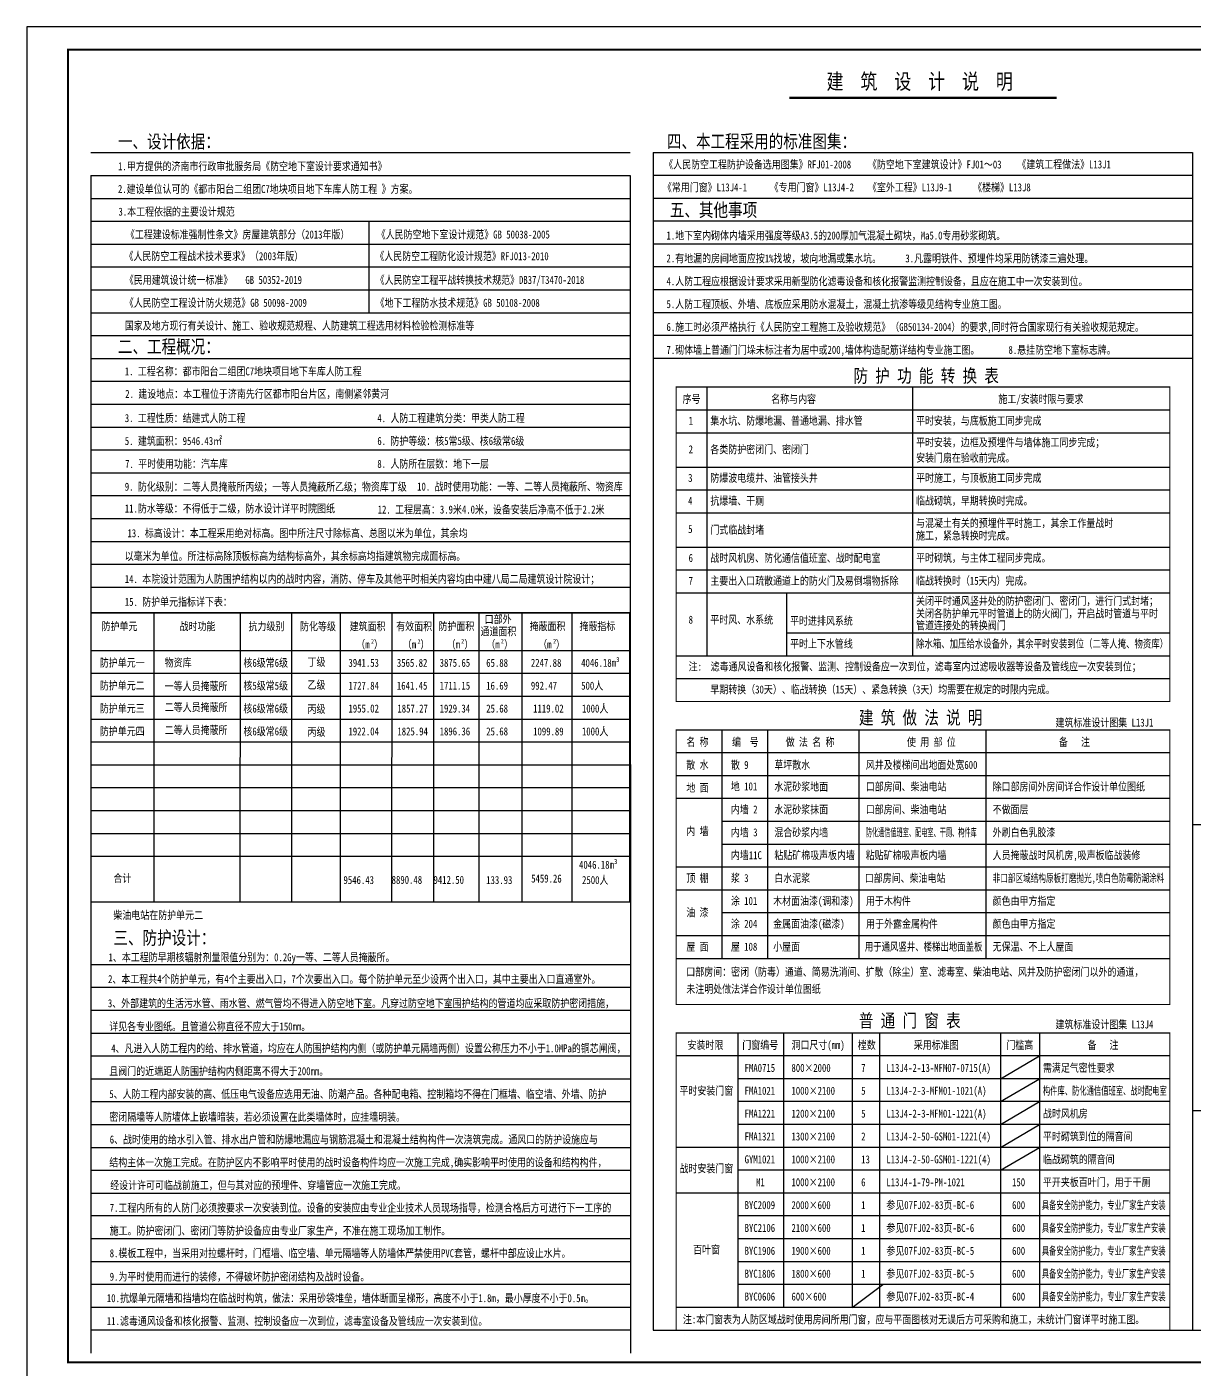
# Model space of a CAD drawing. Extents: x -473190 to 2138458, y -81875 to 2633646.
# Drawn here: x -333862 to -282796, y 134888 to 193588 of the extents above; entities that cross this region are included whole.
import ezdxf

# ---------------------------------------------------------------- set-up
doc = ezdxf.new("R2010")
doc.units = 0
doc.header["$LTSCALE"] = 1000
for name, color, linetype in [('ECA_TK', 7, 'Continuous'), ('tk', 7, 'Continuous'), ('TXT1', 3, 'Continuous'), ('ZZZ', 59, 'Continuous'), ('栏杆', 32, 'Continuous')]:
    doc.layers.add(name, color=color, linetype=linetype)
doc.layers.add('人防文字', color=110, linetype='Continuous', lineweight=0)
doc.styles.add('TYA-宋体', font='', dxfattribs={"width": 0.8})
doc.styles.add('TYDG_01', font='', dxfattribs={"width": 0.8})
doc.styles.add('宋体', font='', dxfattribs={"width": 0.8})
doc.styles.get('TYA-宋体').set_extended_font_data('SimSun')
doc.styles.get('TYDG_01').set_extended_font_data('SimSun')
doc.styles.get('宋体').set_extended_font_data('SimSun')

# ---------------------------------------------------------------- blocks, each defined once
blk = doc.blocks.new('10B_A1E图框')
at = {"layer": 'ECA_TK'}
blk.add_lwpolyline([(0, 0), (841, 0), (841, 594), (0, 594)], close=True, dxfattribs=at)
at = {"layer": 'ECA_TK', "const_width": 0.8}
blk.add_lwpolyline([(831, 10), (831, 584), (18, 584), (18, 10)], close=True, dxfattribs=at)
blk = doc.blocks.new('A$C0E23670A')
at = {"layer": 'ZZZ'}
blk.add_line((0, 0), (23566, 0), dxfattribs=at)
blk.add_line((0, 0), (23566, 0), dxfattribs=at)
blk.add_line((0, 0), (23566, 0), dxfattribs=at)
at = {"layer": '栏杆', "color": 8}
blk.add_line((0, -1648), (23566, -1649), dxfattribs=at)
at = {"layer": '人防文字', "style": 'TYDG_01', "width": 0.8}
for s, height, p in [('防护单元', 350, (470, -768)), ('战时功能', 350, (3881, -771)), ('抗力级别', 350, (6896, -771)), ('防化等级', 350, (9152, -772)), ('建筑面积', 350, (11324, -770)), ('有效面积', 350, (13359, -770)), ('防护面积', 350, (15208, -767)), ('口部外', 350, (17228, -462)), ('掩蔽面积', 350, (19194, -767)), ('掩蔽指标', 350, (21376, -767)), ('（m ）', 350, (11610, -1562)), ('2', 200, (12257, -1359)), ('（m ）', 350, (13645, -1562)), ('2', 200, (14292, -1359)), ('（m ）', 350, (15565, -1562)), ('2', 200, (16202, -1345)), ('通道面积', 350, (17045, -994)), ('（m ）', 350, (17301, -1562)), ('2', 200, (17938, -1345)), ('（m ）', 350, (19570, -1562)), ('2', 200, (20223, -1345))]:
    blk.add_text(s, height=height, rotation=0.0334, dxfattribs=at).set_placement(p)

msp = doc.modelspace()

# ---------------------------------------------------------------- linework, layer by layer
at = {"layer": 'TXT1', "color": 62}
for p, q in [((-304111.3, 177837.8), (-304111.3, 166087.8)), ((-295111.6, 177837.8), (-295111.6, 166087.8)), ((-305461.7, 176837.8), (-283861.5, 176837.8)), ((-305461.7, 175837.8), (-283861.5, 175837.8)), ((-305461.7, 174337.8), (-283861.5, 174337.8)), ((-305461.7, 173337.8), (-283861.5, 173337.8)), ((-305461.7, 172337.8), (-283861.5, 172337.8)), ((-305461.7, 170837.8), (-283861.5, 170837.8)), ((-305461.7, 169837.8), (-283861.5, 169837.8)), ((-305461.7, 168837.8), (-283861.5, 168837.8)), ((-300622.3, 168837.8), (-300622.3, 166087.8)), ((-300611.3, 167087.8), (-283861.5, 167087.8)), ((-305461.7, 166087.8), (-283861.5, 166087.8)), ((-305461.7, 165087.8), (-283861.5, 165087.8)), ((-303461.7, 162837.8), (-303461.7, 152837.8)), ((-301461.7, 162837.8), (-301461.7, 152837.8)), ((-297461.7, 162837.8), (-297461.7, 152837.8)), ((-291911.7, 162837.8), (-291911.7, 157837.8)), ((-283861.5, 161837.8), (-305461.7, 161837.8)), ((-283861.5, 160837.8), (-305461.7, 160837.8)), ((-283861.5, 159837.8), (-305461.7, 159837.8)), ((-283861.5, 159837.8), (-305461.7, 159837.8)), ((-283861.5, 158837.8), (-303461.7, 158837.8)), ((-283861.5, 157837.8), (-303461.7, 157837.8)), ((-291911.7, 157837.8), (-291911.7, 152837.8)), ((-283861.5, 156837.8), (-305461.7, 156837.8)), ((-283861.5, 155837.8), (-305461.7, 155837.8)), ((-283861.5, 154837.8), (-303461.7, 154837.8)), ((-283861.5, 153837.8), (-305461.7, 153837.8)), ((-283861.5, 152837.8), (-305461.7, 152837.8)), ((-302761.7, 149587.8), (-302761.7, 137587.8)), ((-300761.7, 149587.8), (-300761.7, 137587.8)), ((-297761.7, 149587.8), (-297761.7, 137587.8)), ((-296561.7, 149587.8), (-296561.7, 137587.8)), ((-291261.7, 149587.8), (-291261.7, 137587.8)), ((-289561.7, 149587.8), (-289561.7, 137587.8)), ((-283861.5, 148587.8), (-305461.7, 148587.8)), ((-291261.7, 147587.8), (-289561.7, 148587.8)), ((-283861.5, 147587.8), (-302761.7, 147587.8)), ((-291261.7, 146587.8), (-289561.7, 147587.8)), ((-283861.5, 146587.8), (-302761.7, 146587.8)), ((-291261.7, 145587.8), (-289561.7, 146587.8)), ((-283861.5, 145587.8), (-302761.7, 145587.8)), ((-291261.7, 144587.8), (-289561.7, 145587.8)), ((-283861.5, 144587.8), (-305461.7, 144587.8)), ((-291261.7, 143587.8), (-289561.7, 144587.8)), ((-283861.5, 143587.8), (-302761.7, 143587.8)), ((-283861.5, 142587.8), (-305461.7, 142587.8)), ((-283861.5, 141587.8), (-302761.7, 141587.8)), ((-283861.5, 140587.8), (-302761.7, 140587.8)), ((-283861.5, 139587.8), (-302761.7, 139587.8)), ((-283861.5, 139587.8), (-302761.7, 139587.8)), ((-283861.5, 138587.8), (-302761.7, 138587.8)), ((-283861.5, 137587.8), (-305461.7, 137587.8))]:
    msp.add_line(p, q, dxfattribs=at)
at = {"layer": 'TXT1', "const_width": 100}
msp.add_lwpolyline([(-300511.4, 190487.8), (-288812.1, 190487.8)], dxfattribs=at)
at = {"layer": 'TXT1', "color": 62, "const_width": 45.9}
for points in [[(-305461.7, 177837.8), (-305461.7, 164087.8), (-283861.5, 164087.8), (-283861.5, 177837.8)], [(-305461.7, 162837.8), (-283861.5, 162837.8), (-283861.5, 150837.8), (-305461.7, 150837.8)], [(-305461.7, 149587.8), (-283861.5, 149587.8), (-283861.5, 136587.8), (-305461.7, 136587.8)]]:
    msp.add_lwpolyline(points, close=True, dxfattribs=at)
at = {"layer": 'TXT1', "color": 62}
msp.add_lwpolyline([(-297761.7, 137587.8), (-296410.7, 138587.8)], dxfattribs=at)
at = {"layer": 'ZZZ'}
for p, q in [((-331061.7, 188087.8), (-307461.7, 188087.8)), ((-306461.7, 188087.8), (-306461.7, 136587.8)), ((-306461.7, 188087.8), (-282861.7, 188087.8)), ((-282861.7, 188087.8), (-282861.7, 136587.8)), ((-331061.7, 187087.8), (-307461.7, 187087.8)), ((-331061.7, 187087.8), (-331061.7, 135587.8)), ((-307461.7, 187087.8), (-307459.5, 135587.8)), ((-282861.7, 187087.8), (-306461.7, 187087.8)), ((-331061.7, 186087.8), (-307461.7, 186087.8)), ((-282861.7, 186087.8), (-306461.7, 186087.8)), ((-331061.7, 185087.8), (-307461.7, 185087.8)), ((-318903.7, 185087.8), (-318903.7, 181087.8)), ((-282861.7, 185087.8), (-306461.7, 185087.8)), ((-331061.7, 184087.8), (-307461.7, 184087.8)), ((-282861.7, 184087.8), (-306461.7, 184087.8)), ((-331061.7, 183087.8), (-307461.7, 183087.8)), ((-331061.7, 183087.8), (-307461.7, 183087.8)), ((-331061.7, 183087.8), (-307461.7, 183087.8)), ((-282861.7, 183087.8), (-306461.7, 183087.8)), ((-331061.7, 182087.8), (-307461.7, 182087.8)), ((-331061.7, 182087.8), (-307461.7, 182087.8)), ((-282861.7, 182087.8), (-306461.7, 182087.8)), ((-331061.7, 181087.8), (-307461.7, 181087.8)), ((-331061.7, 181087.8), (-307461.7, 181087.8)), ((-282861.7, 181087.8), (-306461.7, 181087.8)), ((-331061.7, 180087.8), (-307461.7, 180087.8)), ((-282861.7, 180087.8), (-306461.7, 180087.8)), ((-331061.7, 179087.8), (-307461.7, 179087.8)), ((-331061.7, 179087.8), (-307461.7, 179087.8)), ((-282861.7, 179087.8), (-306461.7, 179087.8)), ((-331061.7, 178087.8), (-307461.7, 178087.8)), ((-331061.7, 178087.8), (-307461.7, 178087.8)), ((-331061.7, 177087.8), (-307461.7, 177087.8)), ((-331061.7, 177087.8), (-307461.7, 177087.8)), ((-331061.7, 176087.8), (-307461.7, 176087.8)), ((-331061.7, 176087.8), (-307461.7, 176087.8)), ((-331061.7, 175087.8), (-307461.7, 175087.8)), ((-331061.7, 175087.8), (-307461.7, 175087.8)), ((-331061.7, 174087.8), (-307461.7, 174087.8)), ((-331061.7, 174087.8), (-307461.7, 174087.8)), ((-331061.7, 173087.8), (-307461.7, 173087.8)), ((-331061.7, 173087.8), (-307461.7, 173087.8)), ((-331061.7, 172087.8), (-307461.7, 172087.8)), ((-331061.7, 172087.8), (-307461.7, 172087.8)), ((-331061.7, 172087.8), (-307461.7, 172087.8)), ((-331061.7, 171087.8), (-307461.7, 171087.8)), ((-331061.7, 171087.8), (-307461.7, 171087.8)), ((-331061.7, 170087.8), (-307461.7, 170087.8)), ((-331061.7, 169087.8), (-307461.7, 169087.8)), ((-282861.7, 158707.8), (-257361.7, 158707.8)), ((-331061.6, 155318.7), (-307495.6, 155318.7)), ((-331061.7, 152587.7), (-307461.7, 152587.7)), ((-331061.7, 151587.7), (-307461.7, 151587.7)), ((-331061.7, 150587.7), (-307461.7, 150587.7)), ((-331061.7, 149587.7), (-307461.7, 149587.7)), ((-331061.7, 148587.7), (-307461.7, 148587.7)), ((-331061.7, 147587.7), (-307461.7, 147587.7)), ((-331061.7, 146587.7), (-307461.7, 146587.7)), ((-282861.7, 146199.3), (-257361.7, 146199.3)), ((-331061.7, 145587.7), (-307461.7, 145587.7)), ((-331061.7, 144587.7), (-307461.7, 144587.7)), ((-331061.7, 143587.7), (-307461.7, 143587.7)), ((-331061.7, 142587.7), (-307461.7, 142587.7)), ((-307459.7, 141587.7), (-331061.7, 141587.7)), ((-307459.7, 141587.7), (-331061.7, 141587.7)), ((-307459.7, 140587.7), (-331061.7, 140587.7)), ((-307459.7, 140587.7), (-331061.7, 140587.7)), ((-307459.7, 139587.7), (-331061.7, 139587.7)), ((-307459.7, 139587.7), (-331061.7, 139587.7)), ((-307459.7, 138587.8), (-331061.7, 138587.8)), ((-307459.7, 138587.8), (-331061.7, 138587.8)), ((-307459.7, 137587.8), (-331061.7, 137587.8)), ((-307459.7, 137587.8), (-331061.7, 137587.8)), ((-307459.7, 136587.8), (-331061.7, 136587.8)), ((-307459.7, 136587.8), (-331061.7, 136587.8)), ((-306461.7, 136587.8), (-257361.7, 136587.8))]:
    msp.add_line(p, q, dxfattribs=at)
at = {"layer": 'ZZZ', "const_width": 50}
msp.add_lwpolyline([(-331061.7, 167967.2), (-307495.3, 167967.2), (-307495.8, 155318.7), (-331061.4, 155318.7)], close=True, dxfattribs=at)
at = {"layer": '栏杆', "color": 8}
for p, q in [((-328310.7, 167968), (-328311.7, 155318.7)), ((-324536.5, 167967.7), (-324537.5, 155318.7)), ((-322281.6, 167967.6), (-322282.6, 155318.7)), ((-320153.1, 167967.2), (-320154.1, 155318.7)), ((-317901.5, 167967), (-317902.6, 155318.7)), ((-316070.1, 167967), (-316071.1, 155318.7)), ((-314087.2, 167966.8), (-314088.2, 155318.7)), ((-312200.5, 167966.5), (-312201.5, 155318.7)), ((-310023.1, 167966.3), (-310024.1, 155318.7)), ((-331061.7, 166318.7), (-307495.6, 166318.7)), ((-331061.7, 165318.7), (-307495.8, 165318.7)), ((-331061.6, 164318.7), (-307495.7, 164318.7)), ((-331061.6, 163318.7), (-307495.7, 163318.7)), ((-331061.7, 162318.7), (-307495.8, 162318.7)), ((-331061.8, 161318.7), (-307495.9, 161318.7)), ((-331061.9, 160318.7), (-307496, 160318.7)), ((-331061.7, 159318.7), (-307495.8, 159318.7)), ((-331061.9, 158318.7), (-307496, 158318.7)), ((-331061.7, 157318.7), (-307495.8, 157318.7)), ((-331061.7, 155318.7), (-307495.8, 155318.7)), ((-312201.5, 155318.7), (-307495.8, 155318.7))]:
    msp.add_line(p, q, dxfattribs=at)

# ---------------------------------------------------------------- block references
at = {"ltscale": 1000}
msp.add_blockref('A$C0E23670A', (-331061.7, 167967.2), dxfattribs=at)
at = {"layer": 'tk', "linetype": 'ByBlock', "xscale": 100, "yscale": 100, "zscale": 100}
msp.add_blockref('10B_A1E图框', (-333861.7, 134187.8), dxfattribs=at)

# ---------------------------------------------------------------- texts
at = {"color": 2, "style": 'TYDG_01', "width": 0.8}
for s, p in [('9546.43', (-320008.8, 156102.5)), ('8890.48', (-317902.5, 156111.7)), ('9412.50', (-316071.1, 156109.5)), ('5459.26', (-311798.3, 156168.4))]:
    msp.add_text(s, height=350, rotation=0.000583, dxfattribs=at).set_placement(p)
at = {"layer": 'TXT1', "style": 'TYA-宋体', "width": 0.8}
msp.add_text('建  筑  设  计  说  明', height=679.747, rotation=0.000003, dxfattribs=at).set_placement((-298876.9, 190859.8))
at = {"layer": 'TXT1'}
for s, height, style, width, p in [('一、设计依据：', 583.2, 'TYDG_01', 0.8, (-329876.2, 188283.4)), ('四、本工程采用的标准图集：', 583.2, 'TYDG_01', 0.8, (-305861.9, 188287.8)), ('《人民防空工程防护设备选用图集》RFJ01-2008', 350, 'TYDG_01', 0.8, (-305978.8, 187394.8)), ('《防空地下室建筑设计》FJ01～03', 350, 'TYDG_01', 0.8, (-297067.2, 187394.8)), (' 《建筑工程做法》L13J1', 350, 'TYDG_01', 0.8, (-290719.2, 187397.6)), ('《常用门窗》L13J4-1', 350, 'TYDG_01', 0.8, (-306038.1, 186394.8)), ('《专用门窗》L13J4-2', 350, 'TYDG_01', 0.8, (-301365.6, 186394.8)), ('《室外工程》L13J9-1', 350, 'TYDG_01', 0.8, (-297067.2, 186394.8)), ('《楼梯》L13J8', 350, 'TYDG_01', 0.8, (-292466.6, 186394.8)), ('3.本工程依据的主要设计规范', 350, 'TYDG_01', 0.8, (-329853.3, 185330.1)), ('五、其他事项', 583.2, 'TYDG_01', 0.8, (-305732.6, 185287.8)), ('《工程建设标准强制性条文》房屋建筑部分（2013年版）', 350, 'TYDG_01', 0.8, (-329528.6, 184331.6)), ('《人民防空地下室设计规范》GB 50038-2005', 350, 'TYDG_01', 0.8, (-318556.1, 184331.6)), ('1.地下室内砌体内墙采用强度等级A3.5的200厚加气混凝土砌块，Ma5.0专用砂浆砌筑。', 350, 'TYDG_01', 0.8, (-305879.7, 184287.8)), ('《人民防空工程战术技术要求》（2003年版）', 350, 'TYDG_01', 0.8, (-329589.3, 183384.2)), ('《人民防空工程防化设计规范》RFJ013-2010', 350, 'TYDG_01', 0.8, (-318616.7, 183384.2)), ('2.有地漏的房间地面应按1%%%找坡，坡向地漏或集水坑。', 350, 'TYDG_01', 0.8, (-305879.7, 183287.8)), ('3.凡露明铁件、预埋件均采用防锈漆三遍处理。', 350, 'TYDG_01', 0.8, (-295429.3, 183287.8)), ('《民用建筑设计统一标准》   GB 50352-2019', 350, 'TYDG_01', 0.8, (-329576.2, 182345)), ('《人民防空工程平战转换技术规范》DB37/T3470-2018', 350, 'TYDG_01', 0.8, (-318603.7, 182345)), ('4.人防工程应根据设计要求采用新型防化滤毒设备和核化报警监测控制设备，且应在施工中一次安装到位。', 350, 'TYDG_01', 0.8, (-305879.7, 182287.8)), ('《人民防空工程设计防火规范》GB 50098-2009', 350, 'TYDG_01', 0.8, (-329576.2, 181345)), ('《地下工程防水技术规范》GB 50108-2008', 350, 'TYDG_01', 0.8, (-318603.7, 181345)), ('5.人防工程顶板、外墙、底板应采用防水混凝土，混凝土抗渗等级见结构专业施工图。', 350, 'TYDG_01', 0.8, (-305879.7, 181287.8)), ('国家及地方现行有关设计、施工、验收规范规程、人防建筑工程选用材料检验检测标准等', 350, 'TYDG_01', 0.8, (-329576.2, 180345)), ('6.施工时必须严格执行《人民防空工程施工及验收规范》（GB50134-2004）的要求,同时符合国家现行有关验收规范规定。', 350, 'TYDG_01', 0.8, (-305879.7, 180287.8)), ('二、工程概况：', 583.2, 'TYDG_01', 0.8, (-329876.2, 179316)), ('7.砌体墙上普通门门垛未标注者为居中或200,墙体构造配筋详结构专业施工图。', 350, 'TYDG_01', 0.8, (-305879.7, 179287.8)), ('8.悬挂防空地下室标志牌。', 350, 'TYDG_01', 0.8, (-290919.1, 179287.8)), ('防 护 功 能 转 换 表', 583.2, 'TYDG_01', 0.8, (-297697.3, 178037.8)), ('序号', 350, 'TYDG_01', 0.8, (-305174, 177138.3)), ('名称与内容', 350, 'TYDG_01', 0.8, (-301298.8, 177138.3)), ('施工/安装时限与要求', 350, 'TYDG_01', 0.8, (-291358.8, 177138.3)), ('3. 工程性质：结建式人防工程', 350, 'TYDG_01', 0.8, (-329576.2, 176303.3)), ('1', 350, 'TYDG_01', 0.8, (-304911.9, 176187.8)), ('集水坑、防爆地漏、普通地漏、排水管', 350, 'TYDG_01', 0.8, (-303961.1, 176187.8)), ('平时安装，与底板施工同步完成', 350, 'TYDG_01', 0.8, (-294961.6, 176187.8)), ('平时安装，边框及预埋件与墙体施工同步完成；', 350, 'TYDG_01', 0.8, (-294961.6, 175240.8)), ('2', 350, 'TYDG_01', 0.8, (-304911.9, 174937.8)), ('各类防护密闭门、密闭门', 350, 'TYDG_01', 0.8, (-303961.1, 174937.8)), ('安装门扇在验收前完成。', 350, 'TYDG_01', 0.8, (-294961.6, 174567.1)), ('3', 350, 'TYDG_01', 0.8, (-304932.7, 173687.8)), ('防爆波电缆井、油管接头井', 350, 'TYDG_01', 0.8, (-303961.1, 173687.8)), ('平时施工，与顶板施工同步完成', 350, 'TYDG_01', 0.8, (-294961.6, 173687.8)), ('11.防水等级：不得低于二级，防水设计详平时院图纸', 350, 'TYDG_01', 0.8, (-329576.2, 172349.8)), ('4', 350, 'TYDG_01', 0.8, (-304932.7, 172687.8)), ('抗爆墙、干厕', 350, 'TYDG_01', 0.8, (-303961.1, 172687.8)), ('临战砌筑，早期转换时完成。', 350, 'TYDG_01', 0.8, (-294961.6, 172687.8)), ('与混凝土有关的预埋件平时施工，其余工作量战时', 350, 'TYDG_01', 0.8, (-294961.6, 171713.8)), ('5', 350, 'TYDG_01', 0.8, (-304932.7, 171452.1)), ('门式临战封堵', 350, 'TYDG_01', 0.8, (-303961.1, 171418.2)), ('施工，紧急转换时完成。', 350, 'TYDG_01', 0.8, (-294962.7, 171163.5)), ('以毫米为单位。所注标高除顶板标高为结构标高外，其余标高均指建筑物完成面标高。', 350, 'TYDG_01', 0.8, (-329576.2, 170269.1)), ('6', 350, 'TYDG_01', 0.8, (-304911.9, 170187.8)), ('战时风机房、防化通信值班室、战时配电室', 350, 'TYDG_01', 0.8, (-303961.1, 170187.8)), ('平时砌筑，与主体工程同步完成。', 350, 'TYDG_01', 0.8, (-294961.6, 170192)), ('7', 350, 'TYDG_01', 0.8, (-304911.9, 169187.8)), ('主要出入口疏散通道上的防火门及易倒塌物拆除', 350, 'TYDG_01', 0.8, (-303961.3, 169187.8)), ('临战转换时（15天内）完成。', 350, 'TYDG_01', 0.8, (-294961.6, 169187.8)), ('15. 防护单元指标详下表：', 350, 'TYDG_01', 0.8, (-329576.2, 168269.1)), ('关闭平时通风竖井处的防护密闭门、密闭门，进行门式封堵；', 350, 'TYDG_01', 0.8, (-294961.6, 168307.8)), ('平时风、水系统', 350, 'TYDG_01', 0.8, (-303961.3, 167487.8)), ('关闭各防护单元平时管道上的防火阀门，开启战时管道与平时', 350, 'TYDG_01', 0.8, (-294961.6, 167757.8)), ('8', 350, 'TYDG_01', 0.8, (-304910.9, 167487.8)), ('平时进排风系统', 350, 'TYDG_01', 0.8, (-300472.3, 167437.8)), ('管道连接处的转换阀门', 350, 'TYDG_01', 0.8, (-294961.6, 167237.8)), ('平时上下水管线', 350, 'TYDG_01', 0.8, (-300472.3, 166437.8)), ('除水箱、加压给水设备外，其余平时安装到位（二等人掩、物资库）', 350, 'TYDG_01', 0.75, (-294961.6, 166437.8)), ('注:  滤毒通风设备和核化报警、监测、控制设备应一次到位，滤毒室内过滤吸收器等设备及管线应一次安装到位；', 350, 'TYDG_01', 0.8, (-304911.9, 165437.8)), ('     早期转换（30天）、临战转换（15天）、紧急转换（3天）均需要在规定的时限内完成。', 350, 'TYDG_01', 0.8, (-304911.9, 164437.8)), ('建 筑 做 法 说 明', 583.2, 'TYDG_01', 0.8, (-297461.7, 163087.8)), (' 建筑标准设计图集 L13J1', 350, 'TYDG_01', 0.8, (-289051.1, 162987.8)), ('名 称', 350, '宋体', 0.8, (-305011.3, 162137.8)), ('编  号', 350, '宋体', 0.8, (-303011.7, 162137.8)), ('做 法 名 称', 350, '宋体', 0.8, (-300669.2, 162137.8)), ('使 用 部 位', 350, '宋体', 0.8, (-295361.7, 162137.8)), ('备   注', 350, '宋体', 0.8, (-288711.7, 162137.8)), ('散 水', 350, '宋体', 0.8, (-305011.7, 161137.8)), ('散 9', 350, '宋体', 0.8, (-303061.7, 161137.8)), ('风井及楼梯间出地面处宽600', 350, '宋体', 0.8, (-297161.7, 161137.8)), ('地 面', 350, '宋体', 0.8, (-305011.7, 160137.8)), ('地 101', 350, '宋体', 0.8, (-303061.7, 160199.9)), ('水泥砂浆地面', 350, '宋体', 0.8, (-301161.7, 160187.8)), ('口部房间、柴油电站', 350, '宋体', 0.8, (-297161.7, 160187.8)), ('除口部房间外房间详合作设计单位图纸', 350, '宋体', 0.8, (-291611.7, 160187.8)), ('内墙 2', 350, '宋体', 0.8, (-303061.7, 159187.8)), ('水泥砂浆抹面', 350, '宋体', 0.8, (-301161.7, 159187.8)), ('口部房间、柴油电站', 350, '宋体', 0.8, (-297163.1, 159187.8)), ('不做面层', 350, '宋体', 0.8, (-291611.7, 159187.8)), ('内 墙', 350, '宋体', 0.8, (-305011.7, 158237.8)), ('内墙 3', 350, '宋体', 0.8, (-303061.7, 158187.8)), ('混合砂浆内墙', 350, '宋体', 0.8, (-301161.7, 158187.8)), ('防化通信值班室、配电室、干厕、构件库', 350, '宋体', 0.55, (-297161.7, 158187.8)), ('外刷白色乳胶漆', 350, '宋体', 0.8, (-291611.7, 158187.8)), ('粘贴矿棉吸声板内墙', 350, '宋体', 0.8, (-297163.1, 157187.8)), ('人员掩蔽战时风机房,吸声板临战装修', 350, '宋体', 0.8, (-291611.7, 157187.8)), ('顶 棚', 350, '宋体', 0.8, (-305011.7, 156187.8)), ('浆 3', 350, '宋体', 0.8, (-303061.7, 156187.8)), ('白水泥浆', 350, '宋体', 0.8, (-301161.7, 156187.8)), ('口部房间、柴油电站', 350, '宋体', 0.8, (-297203.7, 156187.8)), ('涂 101', 350, '宋体', 0.8, (-303061.7, 155187.8)), ('木材面油漆(调和漆)', 350, '宋体', 0.8, (-301211.7, 155187.8)), ('用于木构件', 350, '宋体', 0.8, (-297150.8, 155187.8)), ('颜色由甲方指定', 350, '宋体', 0.8, (-291611.7, 155187.8)), ('油 漆', 350, '宋体', 0.8, (-305011.7, 154687.8)), ('涂 204', 350, '宋体', 0.8, (-303061.7, 154187.8)), ('金属面油漆(磁漆)', 350, '宋体', 0.8, (-301211.7, 154187.8)), ('用于外露金属构件', 350, '宋体', 0.8, (-297146.2, 154187.8)), ('颜色由甲方指定', 350, '宋体', 0.8, (-291611.7, 154187.8)), ('三、防护设计：', 583.2, 'TYDG_01', 0.8, (-330071.9, 153460.6)), ('屋 面', 350, '宋体', 0.8, (-305011.7, 153187.8)), ('屋 108', 350, '宋体', 0.8, (-303061.7, 153187.8)), ('小屋面', 350, '宋体', 0.8, (-301211.7, 153187.8)), ('用于通风竖井、楼梯出地面盖板', 350, '宋体', 0.75, (-297203.7, 153187.8)), ('无保温、不上人屋面', 350, '宋体', 0.8, (-291611.7, 153187.8)), ('口部房间：密闭（防毒）通道、简易洗消间、扩散（除尘）室、滤毒室、柴油电站、风井及防护密闭门以外的通道，', 350, '宋体', 0.8, (-305011.7, 152087.8)), ('未注明处做法详合作设计单位图纸', 350, '宋体', 0.8, (-305011.7, 151337.8)), ('3、外部建筑的生活污水管、雨水管、燃气管均不得进入防空地下室。凡穿过防空地下室围护结构的管道均应采取防护密闭措施，', 350, 'TYDG_01', 0.8, (-330316.4, 150714)), ('普 通 门 窗 表', 583.2, 'TYDG_01', 0.8, (-297461.7, 149837.8)), ('详见各专业图纸。且管道公称直径不应大于150mm。', 350, 'TYDG_01', 0.8, (-330255.8, 149699.5)), (' 建筑标准设计图集 L13J4', 350, 'TYDG_01', 0.8, (-289051.1, 149787.8)), ('4、凡进入人防工程内的给、排水管道，均应在人防围护结构内侧（或防护单元隔墙两侧）设置公称压力不小于1.0MPa的铜芯闸阀，', 350, 'TYDG_01', 0.8, (-330170.5, 148743.8)), ('安装时限', 350, '宋体', 0.8, (-304961.3, 148887.8)), ('门窗编号', 350, '宋体', 0.8, (-302561.7, 148887.8)), ('洞口尺寸(mm)', 350, '宋体', 0.8, (-300411.7, 148887.8)), ('樘数', 350, '宋体', 0.8, (-297511.7, 148887.8)), ('采用标准图', 350, '宋体', 0.8, (-295061.6, 148887.8)), ('门槛高', 350, '宋体', 0.8, (-291011.7, 148887.8)), ('备   注', 350, '宋体', 0.8, (-287461.7, 148887.8)), ('且阀门的近端距人防围护结构内侧距离不得大于200mm。', 350, 'TYDG_01', 0.8, (-330253.1, 147743.4)), ('FMA0715', 350, '宋体', 0.8, (-302461.7, 147887.8)), ('800×2000', 350, '宋体', 0.8, (-300411.7, 147887.8)), ('L13J4-2-13-MFM07-0715(A)', 350, '宋体', 0.8, (-296261.7, 147887.8)), ('需满足气密性要求', 350, '宋体', 0.8, (-289411.7, 147887.8)), ('5、人防工程内部安装的高、低压电气设备应选用无油、防潮产品。各种配电箱、控制箱均不得在门框墙、临空墙、外墙、防护', 350, 'TYDG_01', 0.8, (-330253.1, 146743.4)), ('平时安装门窗', 350, '宋体', 0.8, (-305311.3, 146887.8)), ('FMA1021', 350, '宋体', 0.8, (-302461.7, 146887.8)), ('1000×2100', 350, '宋体', 0.8, (-300411.7, 146887.8)), ('L13J4-2-3-MFM01-1021(A)', 350, '宋体', 0.8, (-296261.7, 146887.8)), ('构件库、防化通信值班室、战时配电室', 350, '宋体', 0.65, (-289411.7, 146887.8)), ('FMA1221', 350, '宋体', 0.8, (-302461.7, 145887.8)), ('1200×2100', 350, '宋体', 0.8, (-300411.7, 145887.8)), ('L13J4-2-3-MFM01-1221(A)', 350, '宋体', 0.8, (-296261.7, 145887.8)), ('战时风机房', 350, '宋体', 0.8, (-289411.7, 145887.8)), ('密闭隔墙等人防墙体上嵌墙暗装，若必须设置在此类墙体时，应挂墙明装。', 350, 'TYDG_01', 0.8, (-330253.1, 145743.4)), ('6、战时使用的给水引入管、排水出户管和防爆地漏应与钢筋混凝土和混凝土结构构件一次浇筑完成。通风口的防护设施应与', 350, 'TYDG_01', 0.8, (-330235.7, 144756.4)), ('FMA1321', 350, '宋体', 0.8, (-302461.7, 144887.8)), ('1300×2100', 350, '宋体', 0.8, (-300411.7, 144887.8)), ('L13J4-2-50-GSM01-1221(4)', 350, '宋体', 0.8, (-296261.7, 144887.8)), ('平时砌筑到位的隔音间', 350, '宋体', 0.8, (-289411.7, 144887.8)), ('结构主体一次施工完成。在防护区内不影响平时使用的战时设备构件均应一次施工完成,确实影响平时使用的设备和结构构件，', 350, 'TYDG_01', 0.8, (-330253.1, 143756.4)), ('战时安装门窗', 350, '宋体', 0.8, (-305311.3, 143487.8)), ('GYM1021', 350, '宋体', 0.8, (-302461.7, 143887.8)), ('1000×2100', 350, '宋体', 0.8, (-300411.7, 143887.8)), ('L13J4-2-50-GSM01-1221(4)', 350, '宋体', 0.8, (-296261.7, 143887.8)), ('临战砌筑的隔音间', 350, '宋体', 0.8, (-289411.7, 143887.8)), ('M1', 350, '宋体', 0.8, (-301961.7, 142887.8)), ('1000×2100', 350, '宋体', 0.8, (-300411.7, 142887.8)), ('L13J4-1-79-PM-1021', 350, '宋体', 0.8, (-296261.7, 142887.8)), ('150', 350, '宋体', 0.8, (-290761.7, 142887.8)), ('平开夹板百叶门，用于干厕', 350, '宋体', 0.8, (-289411.7, 142887.8)), ('经设计许可可临战前施工，但与其对应的预埋件、穿墙管应一次施工完成。', 350, 'TYDG_01', 0.8, (-330215.1, 142756.4)), ('7.工程内所有的人防门必须按要求一次安装到位。设备的安装应由专业企业技术人员现场指导，检测合格后方可进行下一工序的', 350, 'TYDG_01', 0.8, (-330235.7, 141769.4)), ('BYC2009', 350, '宋体', 0.8, (-302461.7, 141887.8)), ('2000×600', 350, '宋体', 0.8, (-300411.7, 141887.8)), ('参见07FJ02-83页-BC-6', 350, '宋体', 0.8, (-296261.7, 141887.8)), ('600', 350, '宋体', 0.8, (-290761.7, 141887.8)), ('具备安全防护能力，专业厂家生产安装', 350, '宋体', 0.65, (-289461.7, 141887.8)), ('施工。防护密闭门、密闭门等防护设备应由专业厂家生产，不准在施工现场加工制作。', 350, 'TYDG_01', 0.8, (-330235.7, 140769.4)), ('BYC2106', 350, '宋体', 0.8, (-302461.7, 140887.8)), ('2100×600', 350, '宋体', 0.8, (-300411.7, 140887.8)), ('参见07FJ02-83页-BC-6', 350, '宋体', 0.8, (-296261.7, 140887.8)), ('600', 350, '宋体', 0.8, (-290761.7, 140887.8)), ('具备安全防护能力，专业厂家生产安装', 350, '宋体', 0.65, (-289461.7, 140887.8)), ('百叶窗', 350, '宋体', 0.8, (-304711.3, 139937.8)), ('具备安全防护能力，专业厂家生产安装', 350, '宋体', 0.65, (-289461.7, 139887.8)), ('8.模板工程中，当采用对拉螺杆时，门框墙、临空墙、单元隔墙等人防墙体严禁使用PVC套管，螺杆中部应设止水片。', 350, 'TYDG_01', 0.8, (-330235.7, 139782.4)), ('BYC1906', 350, '宋体', 0.8, (-302461.7, 139887.8)), ('1900×600', 350, '宋体', 0.8, (-300411.7, 139887.8)), ('参见07FJ02-83页-BC-5', 350, '宋体', 0.8, (-296261.7, 139887.8)), ('600', 350, '宋体', 0.8, (-290761.7, 139887.8)), ('9.为平时使用而进行的装修，不得破坏防护密闭结构及战时设备。', 350, 'TYDG_01', 0.8, (-330235.7, 138756.5)), ('BYC1806', 350, '宋体', 0.8, (-302461.7, 138887.8)), ('1800×600', 350, '宋体', 0.8, (-300411.7, 138887.8)), ('参见07FJ02-83页-BC-5', 350, '宋体', 0.8, (-296261.7, 138887.8)), ('600', 350, '宋体', 0.8, (-290761.7, 138887.8)), ('具备安全防护能力，专业厂家生产安装', 350, '宋体', 0.65, (-289461.7, 138887.8)), ('10.抗爆单元隔墙和挡墙均在临战时构筑，做法：采用砂袋堆垒，墙体断面呈梯形，高度不小于1.8m，最小厚度不小于0.5m。', 350, 'TYDG_01', 0.8, (-330360.7, 137818.5)), ('BYC0606', 350, '宋体', 0.8, (-302461.7, 137887.8)), ('600×600', 350, '宋体', 0.8, (-300411.7, 137887.8)), ('参见07FJ02-83页-BC-4', 350, '宋体', 0.8, (-296261.7, 137887.8)), ('600', 350, '宋体', 0.8, (-290761.7, 137887.8)), ('具备安全防护能力，专业厂家生产安装', 350, '宋体', 0.65, (-289461.7, 137887.8)), ('11.滤毒通风设备和核化报警、监测、控制设备应一次到位，滤毒室设备及管线应一次安装到位。', 350, 'TYDG_01', 0.8, (-330360.7, 136818.5)), ('注:本门窗表为人防区域战时使用房间所用门窗，应与平面图核对无误后方可采购和施工，未统计门窗详平时施工图。', 350, '宋体', 0.8, (-305161.7, 136887.8))]:
    msp.add_text(s, height=height, dxfattribs=dict(at, style=style, width=width)).set_placement(p)
at = {"layer": 'TXT1', "color": 1, "width": 0.8}
for s, style, p in [('1.甲方提供的济南市行政审批服务局《防空地下室设计要求通知书》', 'TYDG_01', (-329871, 187317.1)), ('2.建设单位认可的《都市阳台二组团C7地块项目地下车库人防工程 》方案。', 'TYDG_01', (-329876.2, 186321.6)), ('1. 工程名称：都市阳台二组团C7地块项目地下车库人防工程', 'TYDG_01', (-329576.2, 178347.9)), ('2. 建设地点：本工程位于济南先行区都市阳台片区，南侧紧邻黄河', 'TYDG_01', (-329558, 177361.7)), ('4. 人防工程建筑分类：甲类人防工程 ', 'TYDG_01', (-318528.7, 176303.3)), ('5. 建筑面积：9546.43㎡', 'TYDG_01', (-329576.2, 175303.3)), ('6. 防护等级：核5常5级、核6级常6级', 'TYDG_01', (-318528.7, 175303.3)), ('7. 平时使用功能：汽车库', 'TYDG_01', (-329562, 174303.3)), ('8. 人防所在层数：地下一层', 'TYDG_01', (-318528.7, 174303.3)), ('9. 防化级别：二等人员掩蔽所丙级；一等人员掩蔽所乙级；物资库丁级', 'TYDG_01', (-329576.2, 173303.3)), ('10. 战时使用功能：一等、二等人员掩蔽所、物资库', 'TYDG_01', (-316787, 173308.8)), ('12. 工程层高：3.9米4.0米，设备安装后净高不低于2.2米', 'TYDG_01', (-318514.4, 172303.3)), ('13. 标高设计：本工程采用绝对标高。图中所注尺寸除标高、总图以米为单位，其余均', 'TYDG_01', (-329458.8, 171269.1)), ('14. 本院设计范围为人防围护结构以内的战时内容，消防、停车及其他平时相关内容均由中建八局二局建筑设计院设计； ', 'TYDG_01', (-329576.2, 169269.1)), ('1、本工程防早期核辐射剂量限值分别为：0.2Gy一等、二等人员掩蔽所。', 'TYDG_01', (-330289.1, 152724.5)), ('2、本工程共4个防护单元，有4个主要出入口，7个次要出入口。每个防护单元至少设两个出入口，其中主要出入口直通室外。', 'TYDG_01', (-330309.2, 151769.8)), ('7', '宋体', (-297361.7, 147887.8)), ('5', '宋体', (-297361.7, 146887.8)), ('5', '宋体', (-297361.7, 145887.8)), ('2', '宋体', (-297361.7, 144887.8)), ('13', '宋体', (-297361.7, 143887.8)), ('6', '宋体', (-297361.7, 142887.8)), ('1', '宋体', (-297361.7, 141887.8)), ('1', '宋体', (-297361.7, 140887.8)), ('1', '宋体', (-297361.7, 139887.8)), ('1', '宋体', (-297361.7, 138887.8))]:
    msp.add_text(s, height=350, dxfattribs=dict(at, style=style)).set_placement(p)
at = {"layer": 'TXT1', "color": 6, "style": '宋体'}
for s, width, p in [('草坪散水', 0.8, (-301161.7, 161137.8)), ('内墙11C', 0.8, (-303061.7, 157187.8)), ('粘贴矿棉吸声板内墙', 0.8, (-301161.7, 157187.8)), ('非口部区域结构原板打磨抛光,喷白色防霉防潮涂料', 0.68, (-291611.7, 156187.8))]:
    msp.add_text(s, height=350, dxfattribs=dict(at, width=width)).set_placement(p)
at = {"layer": '人防文字', "style": 'TYDG_01', "width": 0.8}
for s, height, p in [('（m ）', 350, (-319451.7, 166405.1)), ('2', 200, (-318804.8, 166607.8)), ('（m ）', 350, (-317416.8, 166405.1)), ('2', 200, (-316769.9, 166607.8)), ('（m ）', 350, (-315496.8, 166405.2)), ('2', 200, (-314860.1, 166622.2)), ('（m ）', 350, (-313760.7, 166405.5)), ('2', 200, (-313123.9, 166622.6)), ('（m ）', 350, (-311491.3, 166405.3)), ('2', 200, (-310839, 166622.4)), ('防护单元一', 350, (-330667.9, 165607)), ('物资库', 350, (-327830.4, 165613.2)), ('核6级常6级', 350, (-324386, 165602.4)), ('丁级', 350, (-321582.7, 165636.6)), ('3941.53', 350, (-319791.8, 165602.3)), ('3565.82', 350, (-317673.1, 165602.3)), ('3875.65', 350, (-315802.5, 165602.3)), ('65.88', 350, (-313764.7, 165602.3)), ('2247.88', 350, (-311811.3, 165602.3)), ('4046.18m³', 350, (-309610.5, 165602.2)), ('防护单元二', 350, (-330667.8, 164607)), ('一等人员掩蔽所', 350, (-327830.2, 164578.7)), ('核5级常5级', 350, (-324386, 164602.4)), ('乙级', 350, (-321582.8, 164636.6)), ('1727.84', 350, (-319791.7, 164602.3)), ('1641.45', 350, (-317673, 164602.3)), ('16.69', 350, (-313764.6, 164602.3)), ('992.47', 350, (-311811.2, 164602.3)), ('500人', 350, (-309610.4, 164602.2)), ('1711.15', 350, (-315802.4, 164602.3)), ('防护单元三', 350, (-330667.8, 163607)), ('二等人员掩蔽所', 350, (-327830.4, 163656.3)), ('核6级常6级', 350, (-324386, 163602.4)), ('丙级', 350, (-321582.7, 163580.3)), ('1955.02', 350, (-319791.9, 163602.3)), ('1857.27', 350, (-317651.1, 163602.3)), ('1929.34', 350, (-315802.7, 163602.3)), ('25.68', 350, (-313764.8, 163602.3)), ('1119.02', 350, (-311712.2, 163602.3)), ('1000人', 350, (-309578.2, 163602.2)), ('防护单元四', 350, (-330667.8, 162607)), ('二等人员掩蔽所', 350, (-327830.4, 162656.3)), ('核6级常6级', 350, (-324386, 162602.4)), ('丙级', 350, (-321582.7, 162580.3)), ('1922.04', 350, (-319791.9, 162602.3)), ('1825.94', 350, (-317651.1, 162602.3)), ('1896.36', 350, (-315802.7, 162602.3)), ('25.68', 350, (-313764.8, 162602.3)), ('1099.89', 350, (-311712.2, 162602.3)), ('1000人', 350, (-309578.2, 162602.2)), ('4046.18m³', 350, (-309705.1, 156771.4)), ('合计', 350, (-330074.3, 156180.8)), ('133.93', 350, (-313765, 156102.3)), ('2500人', 350, (-309572.7, 156102.3)), ('柴油电站在防护单元二', 350, (-330074.3, 154566.9))]:
    msp.add_text(s, height=height, rotation=0.033401, dxfattribs=at).set_placement(p)

doc.saveas('drawing.dxf')
